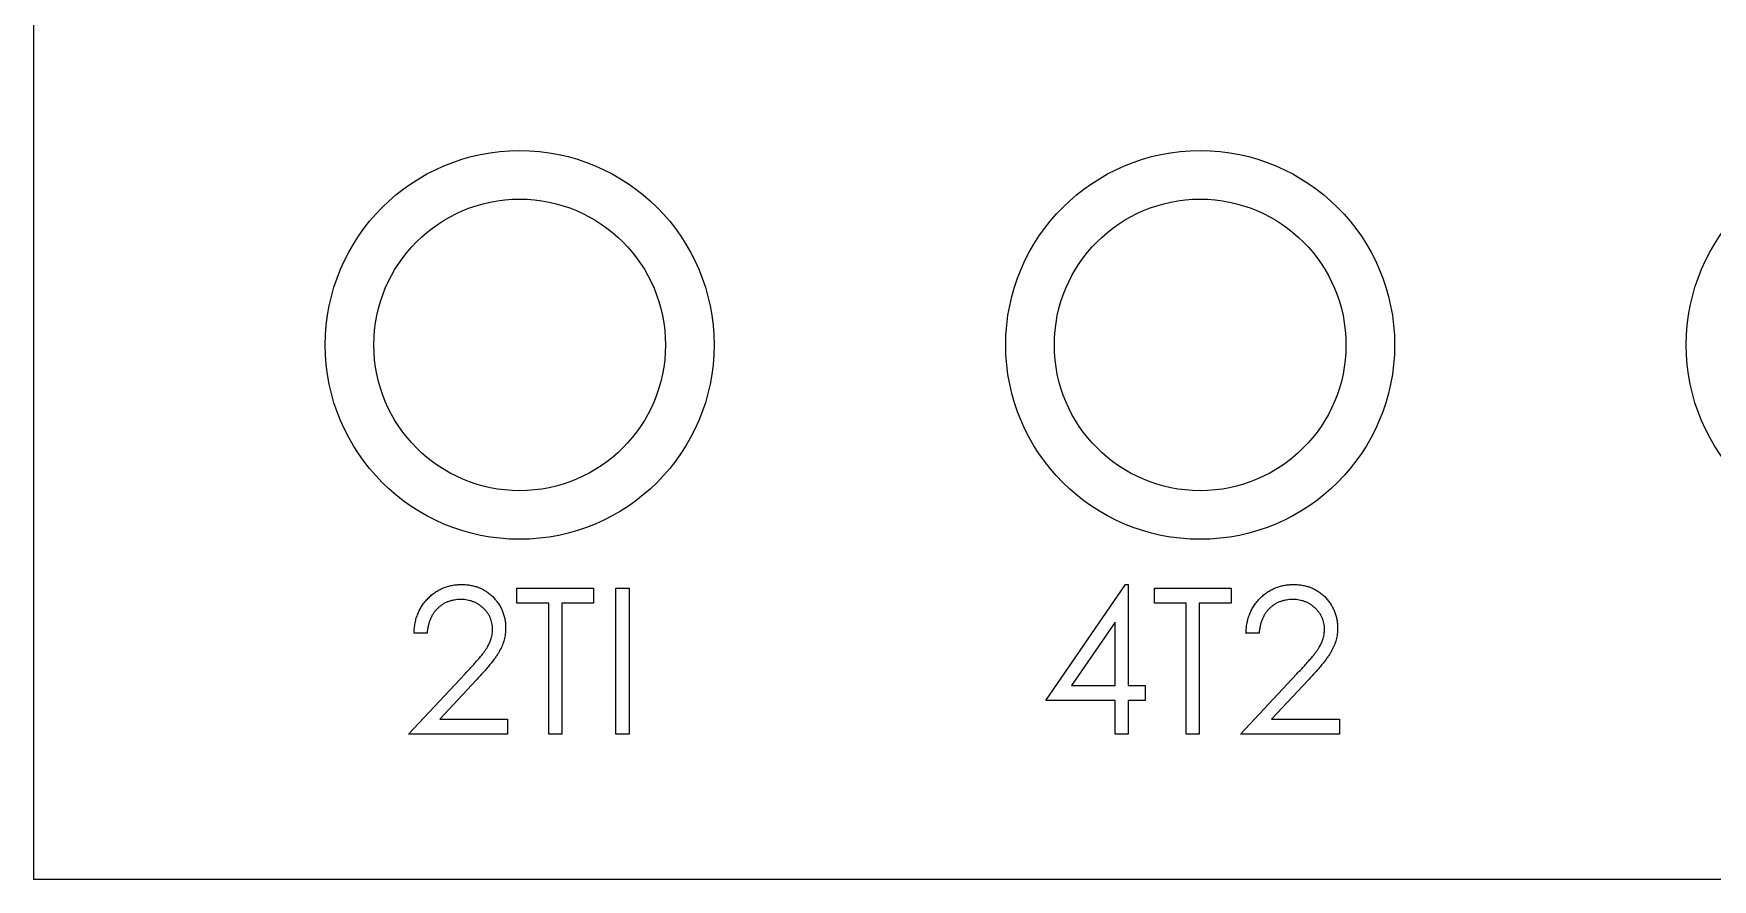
# Model space of a CAD drawing. Extents: x 347730 to 348330, y 296425 to 297325.
# Drawn here: x 348161.17 to 348195.71, y 296557.42 to 296574.83 of the extents above; entities that cross this region are included whole.
import ezdxf

# ---------------------------------------------------------------- set-up
doc = ezdxf.new("R2010")
doc.units = 0
doc.header["$MEASUREMENT"] = 0
doc.layers.add('PV-261', color=7, linetype='Continuous')

# ---------------------------------------------------------------- blocks, each defined once
blk = doc.blocks.new('Manufacturer上海良信PartName热继电器SeriesNDR2-38ShellFrameLimitingCurrentRemarkPartTypeMinCurrent1MaxCurrent38Poles3PMinPower0MaxPower0LibType3DelFlgfalseUpdateDate2023-01-0100000')
at = {"layer": 'PV-261'}
for p, q in [((-22.5, -14.5), (-22.5, -32.5)), ((-12.557, -26.816), (-12.557, -26.508)), ((-12.557, -26.508), (-10.98, -26.508)), ((-10.98, -26.508), (-10.98, -26.816)), ((-10.519, -29.508), (-10.519, -26.508)), ((-10.519, -26.508), (-10.249, -26.508)), ((-10.249, -26.508), (-10.249, -29.508)), ((-1.673, -28.816), (-0.035, -26.431)), ((-0.035, -26.431), (0.02, -26.431)), ((0.02, -26.431), (0.02, -28.508)), ((0.558, -26.508), (2.135, -26.508)), ((0.558, -26.816), (0.558, -26.508)), ((2.135, -26.508), (2.135, -26.816)), ((-11.903, -26.816), (-12.557, -26.816)), ((-11.903, -29.508), (-11.903, -26.816)), ((-10.98, -26.816), (-11.634, -26.816)), ((-11.634, -26.816), (-11.634, -29.508)), ((1.212, -26.816), (0.558, -26.816)), ((1.212, -29.508), (1.212, -26.816)), ((2.135, -26.816), (1.481, -26.816)), ((1.481, -26.816), (1.481, -29.508)), ((-0.249, -27.205), (-1.144, -28.508)), ((-0.249, -28.508), (-0.249, -27.205)), ((-14.403, -27.431), (-14.673, -27.431)), ((2.712, -27.431), (2.443, -27.431)), ((-14.788, -29.508), (-13.624, -28.266)), ((2.327, -29.508), (3.491, -28.266)), ((-13.395, -28.399), (-14.145, -29.2)), ((-1.144, -28.508), (-0.249, -28.508)), ((0.02, -28.508), (0.366, -28.508)), ((0.366, -28.508), (0.366, -28.816)), ((3.721, -28.399), (2.97, -29.2)), ((-0.249, -28.816), (-1.673, -28.816)), ((-0.249, -29.508), (-0.249, -28.816)), ((0.366, -28.816), (0.02, -28.816)), ((0.02, -28.816), (0.02, -29.508)), ((-14.145, -29.2), (-12.749, -29.2)), ((-12.749, -29.2), (-12.749, -29.508)), ((2.97, -29.2), (4.366, -29.2)), ((4.366, -29.2), (4.366, -29.508)), ((-12.749, -29.508), (-14.788, -29.508)), ((-11.634, -29.508), (-11.903, -29.508)), ((-10.249, -29.508), (-10.519, -29.508)), ((0.02, -29.508), (-0.249, -29.508)), ((1.481, -29.508), (1.212, -29.508)), ((4.366, -29.508), (2.327, -29.508)), ((22.5, -32.5), (-22.5, -32.5))]:
    blk.add_line(p, q, dxfattribs=at)
for centre, radius in [((-12.5, -21.5), 4), ((1.5, -21.5), 4), ((15.5, -21.5), 4), ((-12.5, -21.5), 3), ((1.5, -21.5), 3)]:
    blk.add_circle(centre, radius, dxfattribs=at)
for points, knots in [([(-14.673, -27.431), (-14.671, -27.395), (-14.667, -27.325), (-14.651, -27.223), (-14.628, -27.125), (-14.595, -27.033), (-14.555, -26.945), (-14.506, -26.862), (-14.449, -26.784), (-14.383, -26.712), (-14.312, -26.645), (-14.236, -26.588), (-14.155, -26.54), (-14.071, -26.5), (-13.983, -26.469), (-13.89, -26.447), (-13.794, -26.433), (-13.728, -26.432), (-13.694, -26.431)], [0, 0, 0, 0, 0.068791, 0.135103, 0.198979, 0.261904, 0.323495, 0.385195, 0.446969, 0.509765, 0.572251, 0.633405, 0.693251, 0.752583, 0.812579, 0.873275, 0.93555, 1, 1, 1, 1]), ([(-13.694, -26.431), (-13.661, -26.432), (-13.597, -26.433), (-13.502, -26.446), (-13.412, -26.467), (-13.327, -26.495), (-13.248, -26.534), (-13.173, -26.58), (-13.102, -26.633), (-13.038, -26.696), (-12.979, -26.763), (-12.928, -26.835), (-12.885, -26.908), (-12.849, -26.985), (-12.822, -27.066), (-12.802, -27.149), (-12.791, -27.235), (-12.789, -27.293), (-12.788, -27.323)], [0, 0, 0, 0, 0.069475, 0.136517, 0.200789, 0.26383, 0.325735, 0.387291, 0.449509, 0.512968, 0.576275, 0.63758, 0.697903, 0.757172, 0.816599, 0.876653, 0.93729, 1, 1, 1, 1]), ([(2.443, -27.431), (2.445, -27.395), (2.448, -27.325), (2.464, -27.223), (2.487, -27.125), (2.52, -27.033), (2.56, -26.945), (2.609, -26.862), (2.667, -26.784), (2.732, -26.712), (2.803, -26.645), (2.88, -26.588), (2.96, -26.54), (3.044, -26.5), (3.133, -26.469), (3.225, -26.447), (3.322, -26.433), (3.388, -26.432), (3.421, -26.431)], [0, 0, 0, 0, 0.068791, 0.135103, 0.198979, 0.261904, 0.323495, 0.385195, 0.446969, 0.509765, 0.572251, 0.633405, 0.693251, 0.752583, 0.812579, 0.873275, 0.93555, 1, 1, 1, 1]), ([(3.421, -26.431), (3.454, -26.432), (3.519, -26.433), (3.613, -26.446), (3.703, -26.467), (3.788, -26.495), (3.868, -26.534), (3.943, -26.58), (4.014, -26.633), (4.078, -26.696), (4.136, -26.763), (4.187, -26.835), (4.23, -26.908), (4.267, -26.985), (4.293, -27.066), (4.313, -27.149), (4.325, -27.235), (4.327, -27.293), (4.327, -27.323)], [0, 0, 0, 0, 0.069475, 0.136517, 0.200789, 0.26383, 0.325735, 0.387291, 0.449509, 0.512968, 0.576275, 0.63758, 0.697903, 0.757172, 0.816599, 0.876653, 0.93729, 1, 1, 1, 1]), ([(-13.708, -26.739), (-13.731, -26.739), (-13.778, -26.741), (-13.845, -26.749), (-13.91, -26.764), (-13.971, -26.783), (-14.03, -26.809), (-14.086, -26.84), (-14.138, -26.878), (-14.187, -26.92), (-14.232, -26.968), (-14.272, -27.02), (-14.307, -27.078), (-14.337, -27.139), (-14.362, -27.206), (-14.381, -27.277), (-14.396, -27.352), (-14.401, -27.404), (-14.403, -27.431)], [0, 0, 0, 0, 0.064439, 0.126547, 0.186887, 0.245878, 0.304041, 0.362191, 0.420976, 0.48066, 0.5406, 0.600689, 0.661936, 0.724443, 0.789038, 0.856314, 0.926352, 1, 1, 1, 1]), ([(-13.057, -27.347), (-13.058, -27.326), (-13.059, -27.286), (-13.068, -27.227), (-13.083, -27.17), (-13.103, -27.115), (-13.13, -27.062), (-13.163, -27.012), (-13.201, -26.963), (-13.245, -26.918), (-13.294, -26.876), (-13.345, -26.839), (-13.399, -26.808), (-13.455, -26.783), (-13.515, -26.763), (-13.577, -26.749), (-13.641, -26.741), (-13.686, -26.739), (-13.708, -26.739)], [0, 0, 0, 0, 0.061965, 0.122122, 0.180988, 0.239933, 0.299906, 0.359989, 0.421776, 0.486576, 0.551535, 0.615018, 0.677259, 0.73973, 0.80305, 0.866495, 0.931973, 1, 1, 1, 1]), ([(3.407, -26.739), (3.384, -26.739), (3.338, -26.741), (3.27, -26.749), (3.206, -26.764), (3.144, -26.783), (3.085, -26.809), (3.03, -26.84), (2.977, -26.878), (2.928, -26.92), (2.883, -26.968), (2.843, -27.02), (2.808, -27.078), (2.778, -27.139), (2.753, -27.206), (2.735, -27.277), (2.72, -27.352), (2.715, -27.404), (2.712, -27.431)], [0, 0, 0, 0, 0.064439, 0.126547, 0.186887, 0.245878, 0.304041, 0.362191, 0.420976, 0.48066, 0.5406, 0.600689, 0.661936, 0.724443, 0.789038, 0.856314, 0.926352, 1, 1, 1, 1]), ([(4.058, -27.347), (4.058, -27.326), (4.057, -27.286), (4.047, -27.227), (4.033, -27.17), (4.012, -27.115), (3.985, -27.062), (3.952, -27.012), (3.914, -26.963), (3.87, -26.918), (3.822, -26.876), (3.771, -26.839), (3.717, -26.808), (3.66, -26.783), (3.601, -26.763), (3.539, -26.749), (3.474, -26.741), (3.43, -26.739), (3.407, -26.739)], [0, 0, 0, 0, 0.061965, 0.122122, 0.180988, 0.239933, 0.299906, 0.359989, 0.421776, 0.486576, 0.551535, 0.615018, 0.677259, 0.73973, 0.80305, 0.866495, 0.931973, 1, 1, 1, 1]), ([(-13.624, -28.266), (-13.596, -28.237), (-13.542, -28.18), (-13.465, -28.097), (-13.396, -28.02), (-13.334, -27.949), (-13.281, -27.884), (-13.234, -27.825), (-13.196, -27.772), (-13.155, -27.709), (-13.116, -27.633), (-13.082, -27.54), (-13.061, -27.444), (-13.058, -27.38), (-13.057, -27.347)], [0, 0, 0, 0, 0.110803, 0.212829, 0.306101, 0.390647, 0.466924, 0.534481, 0.593587, 0.644557, 0.7362, 0.825024, 0.911986, 1, 1, 1, 1]), ([(-12.788, -27.323), (-12.789, -27.365), (-12.792, -27.448), (-12.817, -27.569), (-12.855, -27.687), (-12.902, -27.782), (-12.948, -27.859), (-12.99, -27.922), (-13.04, -27.989), (-13.097, -28.062), (-13.161, -28.139), (-13.232, -28.222), (-13.311, -28.309), (-13.366, -28.368), (-13.395, -28.399)], [0, 0, 0, 0, 0.098702, 0.195672, 0.292422, 0.391343, 0.444462, 0.504229, 0.570352, 0.642546, 0.722288, 0.807921, 0.90047, 1, 1, 1, 1]), ([(3.491, -28.266), (3.519, -28.237), (3.574, -28.18), (3.651, -28.097), (3.72, -28.02), (3.781, -27.949), (3.834, -27.884), (3.882, -27.825), (3.919, -27.772), (3.96, -27.709), (4, -27.633), (4.034, -27.54), (4.055, -27.444), (4.057, -27.38), (4.058, -27.347)], [0, 0, 0, 0, 0.110803, 0.212829, 0.306101, 0.390647, 0.466924, 0.534481, 0.593587, 0.644557, 0.7362, 0.825024, 0.911986, 1, 1, 1, 1]), ([(4.327, -27.323), (4.326, -27.365), (4.323, -27.448), (4.299, -27.569), (4.26, -27.687), (4.214, -27.782), (4.167, -27.859), (4.125, -27.922), (4.076, -27.989), (4.019, -28.062), (3.955, -28.139), (3.884, -28.222), (3.805, -28.309), (3.749, -28.368), (3.721, -28.399)], [0, 0, 0, 0, 0.098702, 0.195672, 0.292422, 0.391343, 0.444462, 0.504229, 0.570352, 0.642546, 0.722288, 0.807921, 0.90047, 1, 1, 1, 1])]:
    blk.add_open_spline(points, degree=3, knots=knots, dxfattribs=at)

msp = doc.modelspace()

# ---------------------------------------------------------------- block references
msp.add_blockref('Manufacturer上海良信PartName热继电器SeriesNDR2-38ShellFrameLimitingCurrentRemarkPartTypeMinCurrent1MaxCurrent38Poles3PMinPower0MaxPower0LibType3DelFlgfalseUpdateDate2023-01-0100000', (348183.672, 296589.919))

doc.saveas('drawing.dxf')
